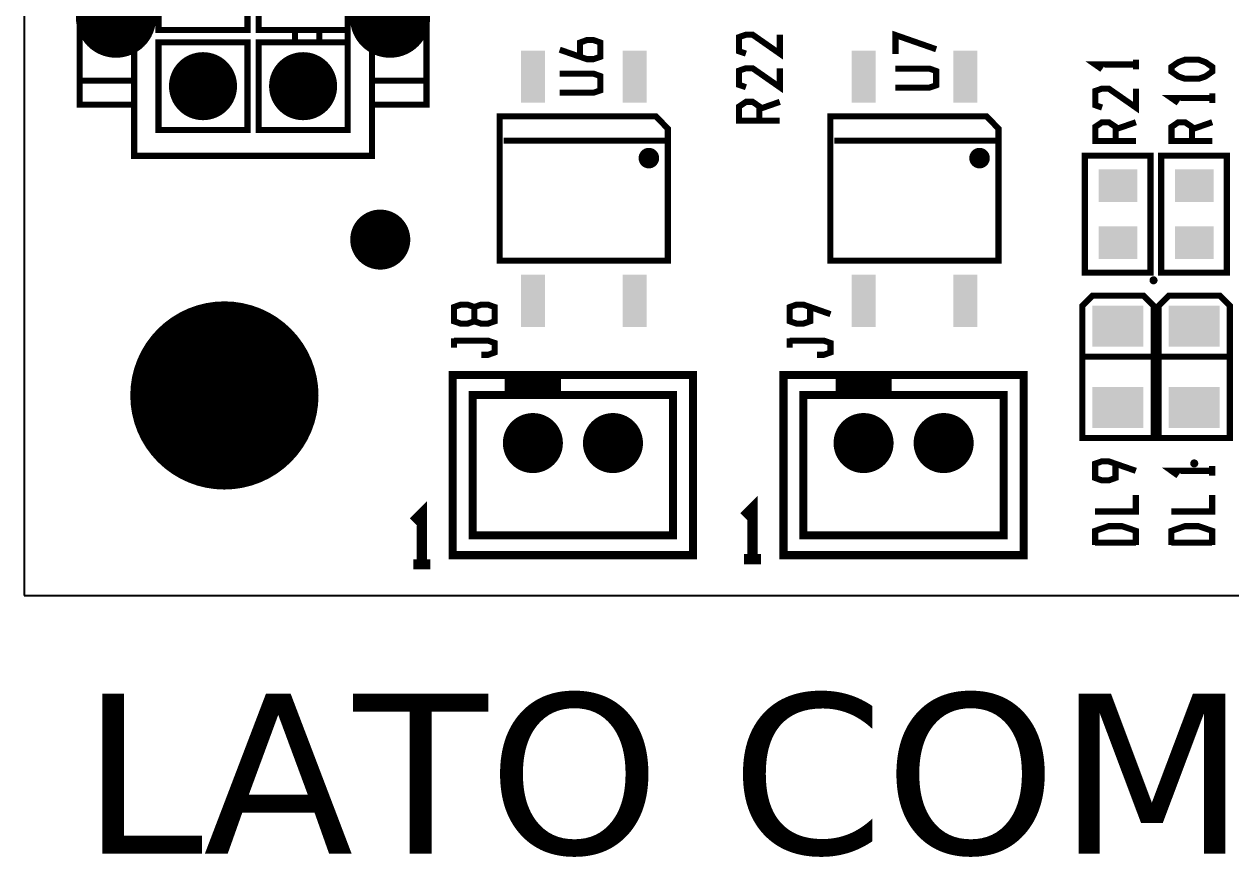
# Model space of a CAD drawing. Extents: x -89.1 to -29.1, y 13.7 to 70.2.
# Drawn here: x -89.14 to -59.02, y 13.66 to 34.45 of the extents above; entities that cross this region are included whole.
import ezdxf

# ---------------------------------------------------------------- set-up
doc = ezdxf.new("R2010")
doc.units = 0
doc.header["$MEASUREMENT"] = 0
doc.layers.get('0').update_dxf_attribs({"linetype": 'CONTINUOUS'})
for name, color, linetype in [('23-326-0_DRD', 2, 'CONTINUOUS'), ('23-326-0_SMT', 254, 'CONTINUOUS'), ('23-326-0_SST', 1, 'CONTINUOUS'), ('THRUHOLE_NPT', 13, 'CONTINUOUS'), ('THRUHOLE_TAP', 8, 'CONTINUOUS')]:
    doc.layers.add(name, color=color, linetype=linetype)
doc.styles.get("Standard").update_dxf_attribs({"font": 'verdana.ttf', "height": 4})

# ---------------------------------------------------------------- blocks, each defined once
blk = doc.blocks.new('RECTANGLE_3')
blk.add_solid([(0.4826, 0.4064), (0.4826, -0.4064), (-0.4826, 0.4064), (-0.4826, -0.4064)])
blk = doc.blocks.new('RECTANGLE_5')
blk.add_solid([(0.63627, 0.51308), (0.63627, -0.51308), (-0.63627, 0.51308), (-0.63627, -0.51308)])
blk = doc.blocks.new('OBLONG_7')
at = {"const_width": 1.99898}
blk.add_lwpolyline([(0, 0.50038), (0, -0.50038)], dxfattribs=at)
at = {"const_width": 0.99949}
for points in [[(-0.499744, 0.50038, 1), (0.499744, 0.50038, 1)], [(-0.499744, -0.50038, 1), (0.499744, -0.50038, 1)]]:
    blk.add_lwpolyline(points, format="xyb", close=True, dxfattribs=at)
blk = doc.blocks.new('ROUND_8')
at = {"const_width": 0.84963}
blk.add_lwpolyline([(-0.424814, 0, 1), (0.424814, 0, 1)], format="xyb", close=True, dxfattribs=at)
blk = doc.blocks.new('ROUND_10')
at = {"const_width": 0.7493}
blk.add_lwpolyline([(-0.37465, 0, 1), (0.37465, 0, 1)], format="xyb", close=True, dxfattribs=at)
blk = doc.blocks.new('RECTANGLE_32')
blk.add_solid([(0.29972, 0.65024), (0.29972, -0.65024), (-0.29972, 0.65024), (-0.29972, -0.65024)])
blk = doc.blocks.new('ROUND_1')
at = {"const_width": 2.3495}
blk.add_lwpolyline([(-1.17475, 0, 1), (1.17475, 0, 1)], format="xyb", close=True, dxfattribs=at)
blk = doc.blocks.new('ROUND_64')
at = {"const_width": 0.10033}
blk.add_lwpolyline([(-0.050164, 0, 1), (0.050164, 0, 1)], format="xyb", close=True, dxfattribs=at)
blk = doc.blocks.new('ROUND_12')
at = {"const_width": 0.59944}
blk.add_lwpolyline([(-0.29972, 0, 1), (0.29972, 0, 1)], format="xyb", close=True, dxfattribs=at)
blk = doc.blocks.new('ROUND_23')
at = {"const_width": 0.8001}
blk.add_lwpolyline([(-0.40005, 0, 1), (0.40005, 0, 1)], format="xyb", close=True, dxfattribs=at)
blk = doc.blocks.new('ROUND_66')
at = {"const_width": 0.40005}
blk.add_lwpolyline([(-0.200024, 0, 1), (0.200024, 0, 1)], format="xyb", close=True, dxfattribs=at)

msp = doc.modelspace()

# ---------------------------------------------------------------- linework, layer by layer
at = {"layer": '23-326-0_DRD', "color": 1}
for p, q in [((-89.14, 70.173), (-89.14, 20.178)), ((-89.14, 20.178), (-29.145, 20.178))]:
    msp.add_line(p, q, dxfattribs=at)
at = {"layer": '23-326-0_SST'}
for points, const_width in [([(-81.226, 39.147), (-85.625, 39.147), (-85.625, 37.958), (-85.625, 36.493), (-85.785, 36.493), (-85.785, 34.303), (-83.565, 34.303), (-83.565, 36.493), (-84.756, 36.493), (-84.756, 36.772), (-82.094, 36.772), (-82.094, 36.493), (-83.286, 36.493), (-83.286, 34.303), (-82.376, 34.303), (-82.376, 33.993), (-83.286, 33.993), (-83.286, 31.804), (-81.066, 31.804), (-81.066, 36.493), (-81.226, 36.493), (-81.226, 37.958), (-81.226, 39.147)], 0.152), ([(-80.456, 36.538), (-79.095, 36.538), (-79.095, 37.138), (-80.456, 37.138), (-80.456, 31.159), (-86.394, 31.159), (-86.394, 37.138), (-87.756, 37.138), (-87.756, 36.538), (-87.756, 33.038), (-86.394, 33.038)], 0.152), ([(-80.456, 32.439), (-79.095, 32.439), (-79.095, 33.038), (-79.095, 36.538)], 0.152), ([(-81.066, 34.303), (-81.774, 34.303), (-81.774, 33.993), (-82.376, 33.993)], 0.152), ([(-82.376, 34.303), (-81.774, 34.303)], 0.152), ([(-85.785, 31.804), (-83.565, 31.804), (-83.565, 33.993), (-85.785, 33.993), (-85.785, 31.804)], 0.152), ([(-81.066, 33.993), (-81.774, 33.993)], 0.152), ([(-75.262, 33.633), (-75.262, 33.988), (-75.094, 34.049), (-74.924, 34.049), (-74.754, 33.988), (-74.754, 33.633), (-74.924, 33.574), (-75.094, 33.574), (-75.77, 33.81)], 0.152), ([(-70.276, 34.184), (-70.276, 33.711), (-70.954, 34.184), (-71.121, 34.184), (-71.292, 34.125), (-71.292, 33.77), (-71.121, 33.711)], 0.152), ([(-66.372, 33.821), (-67.388, 34.176), (-67.388, 33.701)], 0.152), ([(-61.386, 33.44), (-62.402, 33.44), (-62.231, 33.32)], 0.152), ([(-61.386, 33.559), (-61.386, 33.32)], 0.152), ([(-59.481, 33.262), (-59.651, 33.142), (-59.818, 33.084), (-60.159, 33.084), (-60.326, 33.142), (-60.497, 33.262), (-60.497, 33.381), (-60.326, 33.498), (-60.159, 33.559), (-59.818, 33.559), (-59.651, 33.498), (-59.481, 33.381), (-59.481, 33.262)], 0.152), ([(-84.843, 33.066), (-84.992, 33.216), (-84.992, 32.581), (-84.357, 32.581), (-84.507, 32.731), (-84.507, 33.066), (-84.843, 33.066), (-84.843, 32.731), (-84.507, 32.731)], 0.152), ([(-84.992, 33.216), (-84.357, 33.216), (-84.507, 33.066)], 0.152), ([(-84.357, 32.581), (-84.357, 33.216)], 0.152), ([(-81.858, 32.581), (-81.858, 33.216), (-82.493, 33.216), (-82.343, 33.066), (-82.343, 32.731), (-82.493, 32.581), (-81.858, 32.581), (-82.008, 32.731), (-82.008, 33.066), (-82.343, 33.066)], 0.152), ([(-82.493, 32.581), (-82.493, 33.216)], 0.152), ([(-81.858, 33.216), (-82.008, 33.066)], 0.152), ([(-75.77, 33.211), (-74.924, 33.211), (-74.754, 33.15), (-74.754, 32.794), (-74.924, 32.736), (-75.77, 32.736)], 0.152), ([(-70.276, 33.346), (-70.276, 32.873), (-70.954, 33.346), (-71.121, 33.346), (-71.292, 33.287), (-71.292, 32.932), (-71.121, 32.873)], 0.152), ([(-67.388, 33.338), (-66.542, 33.338), (-66.372, 33.277), (-66.372, 32.921), (-66.542, 32.863), (-67.388, 32.863)], 0.152), ([(-87.756, 33.038), (-87.756, 32.439), (-86.394, 32.439)], 0.152), ([(-80.456, 33.038), (-79.095, 33.038)], 0.152), ([(-61.386, 32.838), (-61.386, 32.365), (-62.064, 32.838), (-62.231, 32.838), (-62.402, 32.779), (-62.402, 32.424), (-62.231, 32.365)], 0.152), ([(-84.992, 32.581), (-84.843, 32.731)], 0.152), ([(-82.008, 32.731), (-82.343, 32.731)], 0.152), ([(-70.784, 32.035), (-70.784, 32.391), (-70.954, 32.507), (-71.121, 32.507), (-71.292, 32.391), (-71.292, 32.035), (-70.276, 32.035)], 0.152), ([(-70.784, 32.33), (-70.276, 32.507)], 0.152), ([(-59.481, 32.601), (-60.497, 32.601), (-60.326, 32.482)], 0.152), ([(-59.481, 32.721), (-59.481, 32.482)], 0.152), ([(-73.268, 32.043), (-73.369, 32.144), (-77.268, 32.144), (-77.268, 28.54), (-73.072, 28.54), (-73.072, 31.837), (-73.268, 32.043)], 0.152), ([(-65.013, 32.043), (-65.114, 32.144), (-69.013, 32.144), (-69.013, 28.54), (-64.817, 28.54), (-64.817, 31.837), (-65.013, 32.043)], 0.152), ([(-61.894, 31.527), (-61.894, 31.883), (-62.064, 31.999), (-62.231, 31.999), (-62.402, 31.883), (-62.402, 31.527), (-61.386, 31.527)], 0.152), ([(-61.894, 31.822), (-61.386, 31.999)], 0.152), ([(-59.989, 31.527), (-59.989, 31.883), (-60.159, 31.999), (-60.326, 31.999), (-60.497, 31.883), (-60.497, 31.527), (-59.481, 31.527)], 0.152), ([(-59.989, 31.822), (-59.481, 31.999)], 0.152), ([(-77.169, 31.537), (-73.072, 31.537)], 0.152), ([(-73.623, 31.265), (-73.623, 30.94)], 0.152), ([(-73.486, 31.273), (-73.486, 30.933)], 0.152), ([(-68.914, 31.537), (-64.817, 31.537)], 0.152), ([(-65.368, 31.265), (-65.368, 30.94)], 0.152), ([(-65.231, 31.273), (-65.231, 30.933)], 0.152), ([(-73.374, 31.161), (-73.715, 31.161)], 0.152), ([(-73.382, 31.024), (-73.707, 31.024)], 0.152), ([(-65.119, 31.161), (-65.46, 31.161)], 0.152), ([(-65.127, 31.024), (-65.452, 31.024)], 0.152), ([(-62.661, 31.164), (-62.661, 28.243), (-61.022, 28.243), (-61.022, 31.164), (-62.661, 31.164)], 0.152), ([(-60.756, 31.164), (-60.756, 28.243), (-59.117, 28.243), (-59.117, 31.164), (-60.756, 31.164)], 0.152), ([(-62.47, 27.671), (-61.2, 27.671), (-60.946, 27.417), (-60.946, 24.115), (-62.724, 24.115), (-62.724, 27.417), (-62.47, 27.671)], 0.152), ([(-60.565, 27.671), (-59.295, 27.671), (-59.041, 27.417), (-59.041, 24.115), (-60.819, 24.115), (-60.819, 27.417), (-60.565, 27.671)], 0.152), ([(-77.901, 27.384), (-78.071, 27.445), (-78.239, 27.445), (-78.409, 27.384), (-78.409, 27.029), (-78.239, 26.97), (-78.071, 26.97), (-77.901, 27.029), (-77.901, 27.384), (-77.731, 27.445), (-77.563, 27.445), (-77.393, 27.384), (-77.393, 27.029), (-77.563, 26.97), (-77.731, 26.97), (-77.901, 27.029)], 0.152), ([(-69.519, 27.384), (-69.519, 27.029), (-69.689, 26.97), (-69.857, 26.97), (-70.027, 27.029), (-70.027, 27.384), (-69.857, 27.445), (-69.689, 27.445), (-69.011, 27.206)], 0.152), ([(-78.409, 26.607), (-78.409, 26.368)], 0.152), ([(-77.731, 26.19), (-77.563, 26.19), (-77.393, 26.251), (-77.393, 26.488), (-77.563, 26.546), (-78.409, 26.546)], 0.152), ([(-70.027, 26.607), (-70.027, 26.368)], 0.152), ([(-69.349, 26.19), (-69.181, 26.19), (-69.011, 26.251), (-69.011, 26.488), (-69.181, 26.546), (-70.027, 26.546)], 0.152), ([(-62.724, 26.147), (-60.946, 26.147)], 0.152), ([(-60.819, 26.147), (-59.041, 26.147)], 0.152), ([(-72.64, 25.688), (-78.439, 25.688), (-78.439, 21.189), (-72.44, 21.189), (-72.44, 25.688), (-72.64, 25.688)], 0.201), ([(-75.841, 25.688), (-77.04, 25.688)], 0.201), ([(-75.841, 25.688), (-75.841, 25.187), (-77.04, 25.187)], 0.201), ([(-77.04, 25.688), (-77.04, 25.187)], 0.201), ([(-75.841, 25.535), (-77.04, 25.535)], 0.201), ([(-76.872, 25.688), (-76.872, 25.187)], 0.201), ([(-76.692, 25.688), (-76.692, 25.187)], 0.201), ([(-76.514, 25.688), (-76.514, 25.187)], 0.201), ([(-76.334, 25.688), (-76.334, 25.187)], 0.201), ([(-76.153, 25.688), (-76.153, 25.187)], 0.201), ([(-75.973, 25.688), (-75.973, 25.187)], 0.201), ([(-64.385, 25.688), (-70.184, 25.688), (-70.184, 21.189), (-64.185, 21.189), (-64.185, 25.688), (-64.385, 25.688)], 0.201), ([(-67.586, 25.688), (-68.785, 25.688)], 0.201), ([(-67.586, 25.688), (-67.586, 25.187), (-68.785, 25.187)], 0.201), ([(-68.785, 25.688), (-68.785, 25.187)], 0.201), ([(-67.586, 25.535), (-68.785, 25.535)], 0.201), ([(-68.617, 25.688), (-68.617, 25.187)], 0.201), ([(-68.437, 25.688), (-68.437, 25.187)], 0.201), ([(-68.259, 25.688), (-68.259, 25.187)], 0.201), ([(-68.079, 25.688), (-68.079, 25.187)], 0.201), ([(-67.898, 25.688), (-67.898, 25.187)], 0.201), ([(-67.718, 25.688), (-67.718, 25.187)], 0.201), ([(-75.841, 25.357), (-77.04, 25.357)], 0.201), ([(-67.586, 25.357), (-68.785, 25.357)], 0.201), ([(-72.94, 25.187), (-72.94, 21.687), (-77.941, 21.687), (-77.941, 25.187), (-72.94, 25.187)], 0.201), ([(-64.685, 25.187), (-64.685, 21.687), (-69.686, 21.687), (-69.686, 25.187), (-64.685, 25.187)], 0.201), ([(-61.896, 23.473), (-61.896, 23.117), (-62.066, 23.056), (-62.237, 23.056), (-62.404, 23.117), (-62.404, 23.473), (-62.237, 23.531), (-62.066, 23.531), (-61.388, 23.295)], 0.152), ([(-59.483, 23.295), (-60.499, 23.295), (-60.332, 23.175)], 0.152), ([(-59.483, 23.412), (-59.483, 23.175)], 0.152), ([(-70.959, 21.088), (-70.959, 22.358), (-71.17, 22.147)], 0.254), ([(-61.388, 22.693), (-61.388, 22.279), (-62.404, 22.279)], 0.152), ([(-59.483, 22.693), (-59.483, 22.279), (-60.499, 22.279)], 0.152), ([(-79.214, 20.961), (-79.214, 22.231), (-79.425, 22.02)], 0.254), ([(-61.388, 21.441), (-61.388, 21.796), (-61.729, 21.913), (-62.066, 21.913), (-62.404, 21.796), (-62.404, 21.441)], 0.152), ([(-59.483, 21.441), (-59.483, 21.796), (-59.824, 21.913), (-60.161, 21.913), (-60.499, 21.796), (-60.499, 21.441)], 0.152), ([(-61.388, 21.499), (-62.404, 21.499)], 0.152), ([(-59.483, 21.499), (-60.499, 21.499)], 0.152), ([(-79.001, 20.961), (-79.425, 20.961)], 0.254), ([(-70.746, 21.088), (-71.17, 21.088)], 0.254)]:
    msp.add_lwpolyline(points, dxfattribs=dict(at, const_width=const_width))
at = {"layer": '23-326-0_SST', "const_width": 0.152}
for points in [[(-73.545, 31.283, 0.414214), (-73.725, 31.103)], [(-73.364, 31.103, 0.414214), (-73.545, 31.283)], [(-65.29, 31.283, 0.414214), (-65.47, 31.103)], [(-65.109, 31.103, 0.414214), (-65.29, 31.283)], [(-73.725, 31.103, 0.414214), (-73.545, 30.922)], [(-73.545, 30.922, 0.414214), (-73.364, 31.103)], [(-65.47, 31.103, 0.414214), (-65.29, 30.922)], [(-65.29, 30.922, 0.414214), (-65.109, 31.103)]]:
    msp.add_lwpolyline(points, format="xyb", dxfattribs=at)

# ---------------------------------------------------------------- block references
at = {"layer": '23-326-0_SMT'}
for name, p in [('OBLONG_7', (-86.847, 35.108)), ('OBLONG_7', (-80.006, 35.108)), ('ROUND_8', (-84.675, 32.899)), ('ROUND_8', (-82.176, 32.899)), ('RECTANGLE_32', (-76.44, 33.137)), ('RECTANGLE_32', (-73.9, 33.137)), ('RECTANGLE_32', (-68.185, 33.137)), ('RECTANGLE_32', (-65.645, 33.137)), ('RECTANGLE_3', (-61.835, 30.414)), ('RECTANGLE_3', (-59.93, 30.414)), ('ROUND_10', (-80.25, 29.068)), ('RECTANGLE_3', (-61.835, 28.992)), ('RECTANGLE_3', (-59.93, 28.992)), ('RECTANGLE_32', (-76.44, 27.539)), ('RECTANGLE_32', (-73.9, 27.539)), ('RECTANGLE_32', (-68.185, 27.539)), ('RECTANGLE_32', (-65.645, 27.539)), ('RECTANGLE_5', (-61.835, 26.909)), ('RECTANGLE_5', (-59.93, 26.909)), ('RECTANGLE_5', (-61.835, 24.877)), ('RECTANGLE_5', (-59.93, 24.877)), ('ROUND_10', (-76.44, 23.988)), ('ROUND_10', (-74.441, 23.988)), ('ROUND_10', (-68.185, 23.988)), ('ROUND_10', (-66.186, 23.988))]:
    msp.add_blockref(name, p, dxfattribs=at)
at = {"layer": 'THRUHOLE_NPT'}
msp.add_blockref('ROUND_1', (-84.141, 25.177), dxfattribs=at)
at = {"layer": 'THRUHOLE_TAP'}
for name, p in [('ROUND_23', (-86.847, 35.108)), ('ROUND_23', (-80.006, 35.108)), ('ROUND_12', (-84.675, 32.899)), ('ROUND_12', (-82.176, 32.899)), ('ROUND_64', (-60.946, 28.052)), ('ROUND_66', (-76.44, 23.988)), ('ROUND_66', (-74.441, 23.988)), ('ROUND_66', (-68.185, 23.988)), ('ROUND_66', (-66.186, 23.988)), ('ROUND_64', (-59.93, 23.48))]:
    msp.add_blockref(name, p, dxfattribs=at)

# ---------------------------------------------------------------- texts
at = {"linetype": 'Continuous'}
msp.add_text('LATO COMPONENTI', height=4, dxfattribs=at).set_placement((-87.729, 13.734))

doc.saveas('drawing.dxf')
